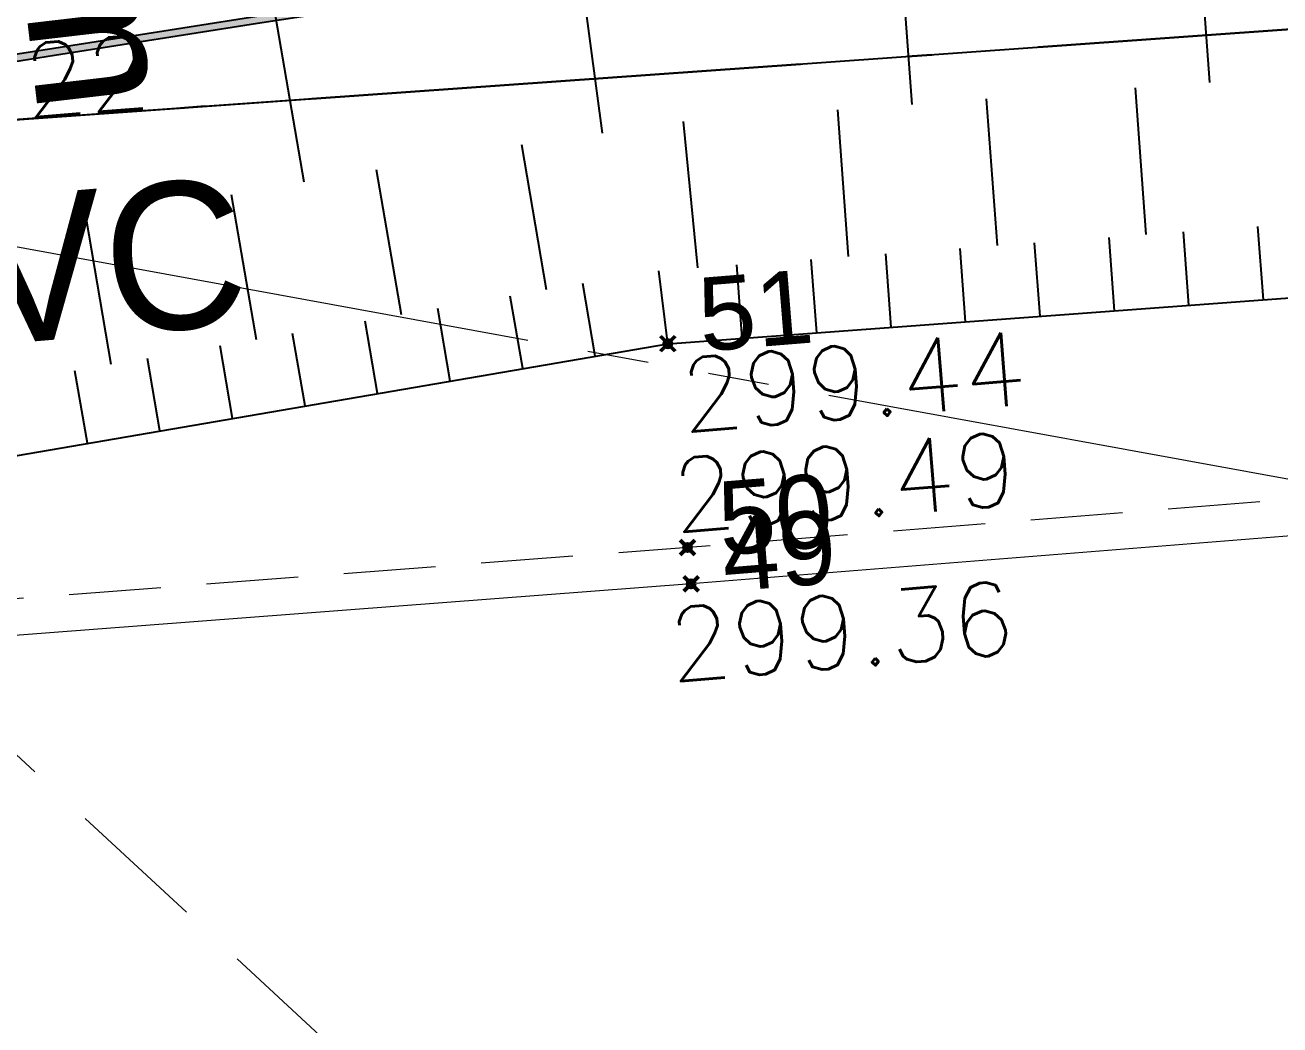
# Model space of a CAD drawing. Header units: metres. Extents: x 1851758 to 1852050, y 5187822 to 5188223.
# Drawn here: x 1851866.22 to 1851871.34, y 5187874.66 to 5187878.74 of the extents above; entities that cross this region are included whole.
import ezdxf
from ezdxf.enums import TextEntityAlignment as Align

# ---------------------------------------------------------------- set-up
doc = ezdxf.new("R2010")
doc.units = ezdxf.units.M
doc.header["$LTSCALE"] = 2.5
doc.header["$PDMODE"] = 35
doc.header["$PDSIZE"] = 0.03
for name, pattern in [('L42', [2.5, 2, -0.1, 0.1, -0.1, 0.1, -0.1]), ('L5', [1.15, 0.8, -0.175, 0, -0.175]), ('L8', [0.225, 0.15, -0.075])]:
    doc.linetypes.add(name, pattern=pattern)
doc.layers.get('0').update_dxf_attribs({"linetype": 'CONTINUOUS', "lineweight": 30})
for name, color, linetype, lineweight in [('AFF_TXT', 7, 'CONTINUOUS', 15), ('P', 7, 'CONTINUOUS', 50), ('PAR', 11, 'L5', 30), ('PAR_COT', 150, 'CONTINUOUS', 20), ('PRO_PAR_SURF', 157, 'CONTINUOUS', 20), ('PTT_AER', 3, 'L42', 18), ('TAL', 34, 'CONTINUOUS', 25), ('VOI', 251, 'CONTINUOUS', 20), ('Z', 7, 'CONTINUOUS', 9)]:
    doc.layers.add(name, color=color, linetype=linetype, lineweight=lineweight)
doc.layers.add('N', color=1, linetype='CONTINUOUS', plot=False)
doc.layers.add('PRO_PAR_CONT_DA', color=40, linetype='CONTINUOUS', plot=False)
doc.layers.add('PRO_VOI_PLANCHETTES', color=232, linetype='CONTINUOUS')
doc.layers.add('TAL_HACH', color=44, linetype='CONTINUOUS')
doc.styles.add('_ECRITURE', font='NEWSGOTN.TTF')
doc.styles.add('SIMPLEX', font='SIMPLEX.SHX', dxfattribs={"oblique": 27})
doc.styles.get("Standard").update_dxf_attribs({"font": 'arial.ttf'})

# ---------------------------------------------------------------- blocks, each defined once
blk = doc.blocks.new('TCPOINT')
blk.add_point((0, 0))
at = {"layer": 'N'}
blk.add_attdef('MAT', (0.2, 0.2), '', height=0.34, dxfattribs=at)
at = {"layer": 'Z', "style": 'SIMPLEX'}
blk.add_attdef('ALT', (0.2, -0.54), '', height=0.34, dxfattribs=at)

msp = doc.modelspace()

# ---------------------------------------------------------------- hatches: boundary and pattern name
at = {"layer": 'PRO_VOI_PLANCHETTES'}
h = msp.add_hatch(color=256, dxfattribs=at)
h.dxf.hatch_style = 1
edge = h.paths.add_edge_path()
edge.add_arc((1851926.4252, 5187498.2076), 385.1553, 94.067373, 99.391014, ccw=False)
edge.add_line((1851899.1063, 5187882.3928), (1851938.5438, 5187885.1975))
edge.add_line((1851938.5438, 5187885.1975), (1851938.7524, 5187882.2942))
edge.add_line((1851938.7524, 5187882.2942), (1851938.7225, 5187882.2918))
edge.add_line((1851938.7225, 5187882.2918), (1851938.5161, 5187885.1654))
edge.add_line((1851938.5161, 5187885.1654), (1851899.1052, 5187882.3626))
edge.add_arc((1851926.4252, 5187498.2076), 385.1253, 94.067849, 99.391226)
edge.add_line((1851863.5824, 5187878.1711), (1851863.5789, 5187878.2009))

# ---------------------------------------------------------------- linework, layer by layer
at = {"layer": 'PAR', "flags": 128}
msp.add_lwpolyline([(1851757.77, 5187868.487), (1851833.6918, 5187875.6402), (1851863.5824, 5187878.1707), (1851981.4866, 5187886.528), (1851987.4718, 5187886.9522), (1852004.3774, 5187888.6518), (1852028.9496, 5187890.8198)], dxfattribs=at)
at = {"layer": 'PAR_COT', "linetype": 'L8', "ltscale": 1.5, "flags": 128}
msp.add_lwpolyline([(1851865.8258, 5187867.1383), (1851863.5824, 5187878.1707), (1851874.8213, 5187867.7842)], dxfattribs=at)
at = {"layer": 'PRO_PAR_CONT_DA', "flags": 128}
msp.add_lwpolyline([(1851863.5824, 5187878.1707), (1851981.4866, 5187886.528), (1851981.3715, 5187888.4018), (1851863.4796, 5187879.0507)], close=True, dxfattribs=at)
at = {"layer": 'PRO_PAR_SURF', "flags": 128}
msp.add_lwpolyline([(1851977.7933, 5187946.6346), (1851981.4866, 5187886.528), (1851863.5824, 5187878.1707), (1851856.5917, 5187937.9836), (1851927.7207, 5187943.0606)], close=True, dxfattribs=at)
at = {"layer": 'PRO_VOI_PLANCHETTES', "flags": 128}
msp.add_lwpolyline([(1851863.5789, 5187878.2009, -0.023233), (1851899.1063, 5187882.3928), (1851938.5438, 5187885.1975), (1851938.7524, 5187882.2942), (1851938.7225, 5187882.2918), (1851938.5161, 5187885.1654), (1851899.1052, 5187882.3626, 0.023232), (1851863.5824, 5187878.1711)], format="xyb", close=True, dxfattribs=at)
at = {"layer": 'PTT_AER', "flags": 128}
msp.add_lwpolyline([(1851863.3553, 5187878.3546), (1851906.7522, 5187870.428)], dxfattribs=at)
at = {"layer": 'TAL', "flags": 128}
msp.add_lwpolyline([(1851864.6997, 5187876.7301), (1851868.8459, 5187877.4413), (1851887.0809, 5187878.7879), (1851898.8439, 5187879.8401)], dxfattribs=at)
at = {"layer": 'TAL_HACH'}
for p, q in [((1851871.059, 5187878.5072), (1851870.9997, 5187879.31)), ((1851869.8433, 5187878.4174), (1851869.7837, 5187879.2243)), ((1851868.5798, 5187878.3001), (1851868.4688, 5187879.1242)), ((1851867.361, 5187878.0997), (1851867.2043, 5187879.0133)), ((1851870.7993, 5187877.8863), (1851870.7551, 5187878.4847)), ((1851870.1914, 5187877.8415), (1851870.1472, 5187878.4398)), ((1851869.5836, 5187877.7966), (1851869.5394, 5187878.3949)), ((1851868.9686, 5187877.751), (1851868.91, 5187878.3481)), ((1851868.3509, 5187877.6608), (1851868.2495, 5187878.2521)), ((1851867.7586, 5187877.5592), (1851867.6572, 5187878.1505)), ((1851867.1663, 5187877.4576), (1851867.0649, 5187878.0489)), ((1851866.574, 5187877.356), (1851866.4726, 5187877.9473)), ((1851871.2772, 5187877.6208), (1851871.2551, 5187877.92)), ((1851870.6694, 5187877.5759), (1851870.6473, 5187877.8751)), ((1851870.9733, 5187877.5984), (1851870.9512, 5187877.8976)), ((1851870.0616, 5187877.5311), (1851870.0395, 5187877.8302)), ((1851870.3655, 5187877.5535), (1851870.3434, 5187877.8527)), ((1851869.4537, 5187877.4862), (1851869.4316, 5187877.7854)), ((1851869.7576, 5187877.5086), (1851869.7355, 5187877.8078)), ((1851868.8459, 5187877.4413), (1851868.8094, 5187877.7391)), ((1851869.1498, 5187877.4637), (1851869.1277, 5187877.7629)), ((1851868.5497, 5187877.3905), (1851868.499, 5187877.6862)), ((1851868.2536, 5187877.3397), (1851868.2029, 5187877.6354)), ((1851867.9574, 5187877.2889), (1851867.9067, 5187877.5846)), ((1851867.6613, 5187877.2381), (1851867.6105, 5187877.5338)), ((1851867.3651, 5187877.1873), (1851867.3144, 5187877.483)), ((1851867.0689, 5187877.1365), (1851867.0182, 5187877.4322)), ((1851866.7728, 5187877.0857), (1851866.7221, 5187877.3814)), ((1851866.4766, 5187877.0349), (1851866.4259, 5187877.3306))]:
    msp.add_line(p, q, dxfattribs=at)
at = {"layer": 'VOI', "linetype": 'L8', "flags": 128}
msp.add_lwpolyline([(1851976.6693, 5187885.3047), (1851970.013, 5187884.7629), (1851956.2715, 5187883.692), (1851953.8325, 5187883.4922), (1851936.7382, 5187882.1342), (1851919.7918, 5187880.7585), (1851910.7776, 5187880.0076), (1851904.8873, 5187879.5294), (1851887.0287, 5187878.0595), (1851868.9293, 5187876.6098), (1851862.6631, 5187876.1318), (1851857.1947, 5187875.6892), (1851855.6144, 5187875.5574)], dxfattribs=at)
at = {"layer": 'VOI', "flags": 128}
msp.add_lwpolyline([(1851976.6794, 5187885.1588), (1851970.0249, 5187884.6145), (1851956.2833, 5187883.5436), (1851953.8444, 5187883.3438), (1851936.7502, 5187881.9858), (1851919.804, 5187880.6102), (1851910.7898, 5187879.8592), (1851904.8994, 5187879.381), (1851887.0408, 5187877.9111), (1851868.9409, 5187876.4614), (1851862.6748, 5187875.9834), (1851857.2069, 5187875.5408), (1851855.6268, 5187875.409)], dxfattribs=at)

# ---------------------------------------------------------------- block references
at = {"layer": 'P'}
ref = msp.add_blockref('TCPOINT', (1851865.1104, 5187878.2083, 299.22), dxfattribs=dict(at, rotation=301.9002445867005))
ref.add_attrib('MAT', '29', (1851865.2481, 5187878.1762, 299.22), dxfattribs={"layer": 'N', "height": 0.3, "rotation": 4.6408})
ref.add_attrib('ALT', '299.22', dxfattribs={"layer": 'Z', "height": 0.3, "rotation": 4.6408, "style": 'SIMPLEX'}).set_placement((1851865.3077, 5187878.5889, 299.22), align=Align.TOP_LEFT)
ref = msp.add_blockref('TCPOINT', (1851868.8459, 5187877.4413, 299.44), dxfattribs=dict(at, rotation=301.9002445867005))
ref.add_attrib('MAT', '51', (1851868.9836, 5187877.4092, 299.44), dxfattribs={"layer": 'N', "height": 0.3, "rotation": 4.6408})
ref.add_attrib('ALT', '299.44', dxfattribs={"layer": 'Z', "height": 0.3, "rotation": 4.6408, "style": 'SIMPLEX'}).set_placement((1851868.885, 5187877.3789, 299.44), align=Align.TOP_LEFT)
ref = msp.add_blockref('TCPOINT', (1851868.9267, 5187876.6096, 299.49), dxfattribs=dict(at, rotation=301.9002445867005))
ref.add_attrib('MAT', '50', (1851869.0644, 5187876.5775, 299.49), dxfattribs={"layer": 'N', "height": 0.3, "rotation": 4.6408})
ref.add_attrib('ALT', '299.49', dxfattribs={"layer": 'Z', "height": 0.3, "rotation": 4.6408, "style": 'SIMPLEX'}).set_placement((1851868.8509, 5187876.9698, 299.49), align=Align.TOP_LEFT)
ref = msp.add_blockref('TCPOINT', (1851868.9409, 5187876.4614, 299.36), dxfattribs=dict(at, rotation=301.9002445867005))
ref.add_attrib('MAT', '49', (1851869.0786, 5187876.4293, 299.36), dxfattribs={"layer": 'N', "height": 0.3, "rotation": 4.6408})
ref.add_attrib('ALT', '299.36', dxfattribs={"layer": 'Z', "height": 0.3, "rotation": 4.6408, "style": 'SIMPLEX'}).set_placement((1851868.8368, 5187876.3606, 299.36), align=Align.TOP_LEFT)

# ---------------------------------------------------------------- texts
at = {"layer": 'AFF_TXT', "style": '_ECRITURE'}
msp.add_text('PVC', height=0.6, rotation=4.7726, dxfattribs=at).set_placement((1851865.502, 5187877.3875))
at = {"layer": 'PAR_COT', "insert": (1851866.4356, 5187879.5579), "char_height": 0.6, "attachment_point": 5, "rotation": 276.6663}
msp.add_mtext('\\A1;0.89m', dxfattribs=at)

doc.saveas('drawing.dxf')
